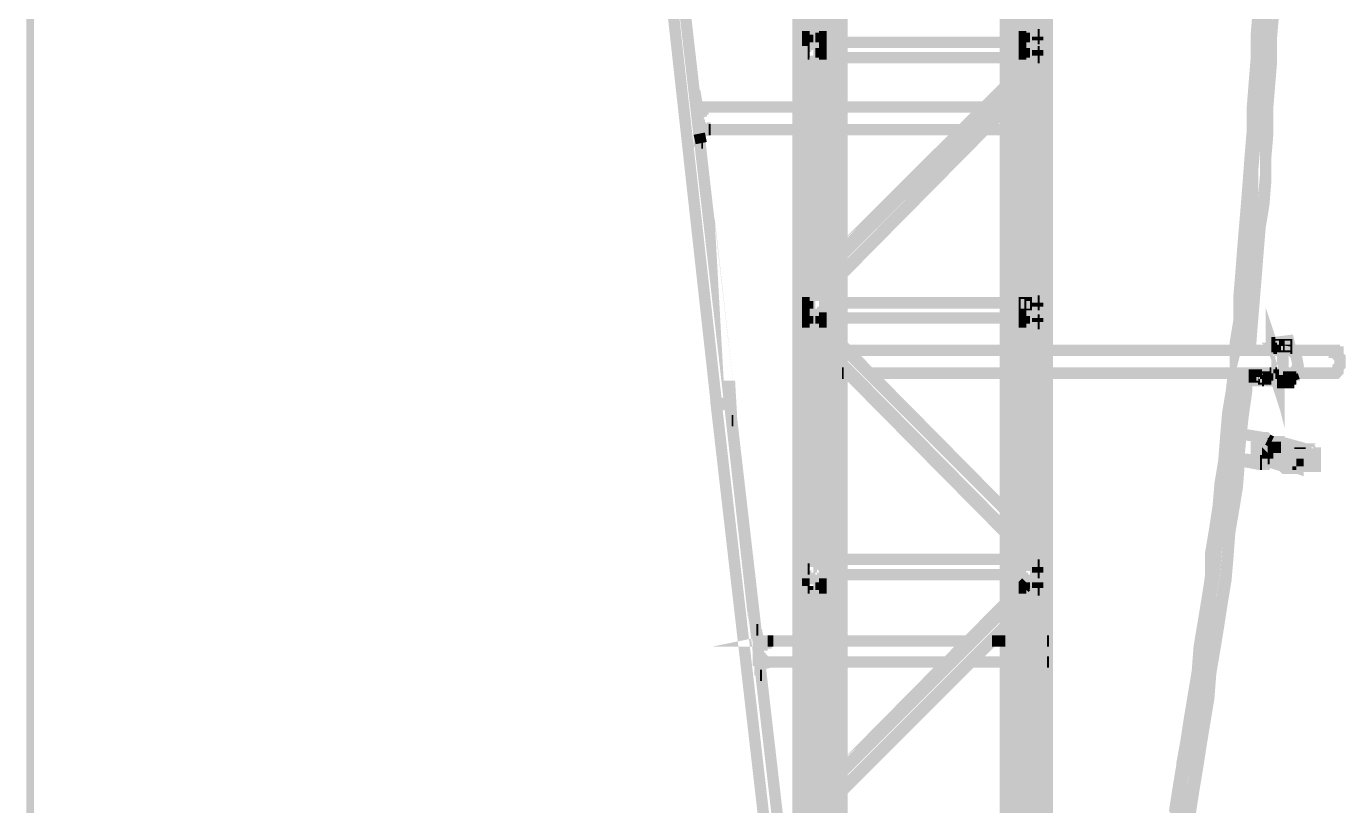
# Model space of a CAD drawing. Extents: x 0.1 to 11.6, y 0.3 to 16.2.
# Drawn here: x 3.455 to 4.612, y 9.924 to 10.607 of the extents above; entities that cross this region are included whole.
import ezdxf

# ---------------------------------------------------------------- set-up
doc = ezdxf.new("R2010")
doc.units = 0
doc.header["$MEASUREMENT"] = 0

msp = doc.modelspace()

# ---------------------------------------------------------------- linework, layer by layer
at = {"color": 0}
for points, const_width in [([(4.13167, 12.49), (4.13336, 12.49), (4.13336, 12.4883), (4.13336, 12.49), (4.13167, 12.49), (4.13167, 9.40831), (4.13336, 9.40831), (4.13336, 12.4883), (4.15332, 12.4717), (4.13336, 12.4883), (4.34668, 12.4883), (4.33003, 12.4717), (4.34668, 12.4883), (4.34831, 12.49), (4.34999, 12.49)], 0.01), ([(4.16, 12.465), (4.16, 12.4633), (4.16, 9.40831), (4.31999, 9.40831), (4.32167, 9.40831), (4.32335, 9.40831), (4.34668, 9.40831), (4.34831, 9.40831), (4.34999, 9.40831), (4.34999, 12.49), (4.34831, 12.49), (4.34668, 12.4883), (4.34668, 9.40831)], 0.01), ([(4.32335, 12.465), (4.32835, 12.47), (4.32335, 12.465), (4.31999, 12.465), (4.16, 12.465), (4.15831, 12.465), (4.15332, 12.47), (4.15831, 12.465), (4.15831, 9.40831), (4.13336, 9.40831)], 0.01), ([(4.31999, 9.40831), (4.31999, 12.4633), (4.16, 12.4633), (4.16, 9.41), (4.31999, 9.41), (4.31999, 12.4633), (4.31999, 12.465)], 0.01), ([(4.31999, 12.4633), (4.32167, 12.4633), (4.32167, 12.465), (4.32335, 12.465), (4.32335, 9.40831)], 0.01), ([(4.15001, 9.42333), (4.15001, 9.42503), (4.15001, 9.42665), (4.15001, 9.42833), (4.15001, 9.43001), (4.15001, 9.43164), (4.15001, 9.43332), (4.15001, 9.435), (4.15001, 12.445), (4.15001, 12.4467), (4.15001, 12.4483), (4.15001, 12.45), (4.15001, 12.4517), (4.15001, 12.4533), (4.15001, 12.455), (4.15001, 12.4567)], 0.01), ([(4.16, 12.4633), (4.16, 9.41)], 0.01), ([(4.16168, 12.4633), (4.16168, 9.41)], 0.01), ([(4.16835, 12.4633), (4.16835, 9.41)], 0.01), ([(4.16997, 12.4633), (4.16997, 9.41)], 0.01), ([(4.31999, 9.41), (4.31999, 12.4633)], 0.01), ([(4.31999, 9.41), (4.31999, 12.4633)], 0.01), ([(4.34169, 9.42333), (4.34169, 9.42503), (4.34169, 9.42665), (4.34169, 9.42833), (4.34169, 9.43001), (4.34169, 9.43164), (4.34169, 9.43332), (4.34169, 9.435), (4.34169, 12.445), (4.34169, 12.4467), (4.34169, 12.4483), (4.34169, 12.45), (4.34169, 12.4517), (4.34169, 12.4533), (4.34169, 12.455), (4.34169, 12.4567)], 0.01), ([(4.14165, 12.445), (4.14165, 9.435)], 0.01), ([(4.33165, 12.445), (4.33165, 9.435)], 0.01), ([(3.45833, 9.14833), (3.45833, 12.0917)], 0.006667), ([(4.51833, 10.3233), (4.51833, 10.3366), (4.52001, 10.3567), (4.52165, 10.3767), (4.52333, 10.3983), (4.52501, 10.4183), (4.52669, 10.4383), (4.52832, 10.46), (4.53, 10.48), (4.53, 10.5), (4.53168, 10.5217), (4.53331, 10.5417), (4.535, 10.5617), (4.53668, 10.5833), (4.53668, 10.6033), (4.53836, 10.625)], 0.01), ([(4.53836, 10.625), (4.53668, 10.6033), (4.53668, 10.5833), (4.535, 10.5617), (4.53331, 10.5417), (4.53168, 10.5217), (4.53, 10.5), (4.53, 10.48), (4.52832, 10.46), (4.52669, 10.4383), (4.52501, 10.4183), (4.52333, 10.3983), (4.52165, 10.3767), (4.52001, 10.3567), (4.51833, 10.3366), (4.51833, 10.3233), (4.51833, 10.335), (4.52165, 10.3567), (4.52333, 10.3767), (4.52501, 10.3983), (4.52669, 10.4183), (4.52832, 10.4383), (4.53, 10.46), (4.53, 10.48), (4.53168, 10.5), (4.53331, 10.5217), (4.535, 10.5417), (4.53668, 10.5617), (4.53668, 10.5833), (4.53836, 10.6033), (4.53999, 10.6233)], 0.01), ([(4.535, 10.62), (4.53331, 10.5983), (4.53331, 10.5783), (4.53168, 10.5583), (4.53, 10.5367), (4.53, 10.5167), (4.52832, 10.4967), (4.52669, 10.475), (4.52501, 10.4533), (4.52333, 10.4333), (4.52165, 10.4134), (4.52001, 10.3917), (4.51833, 10.3717), (4.51833, 10.35), (4.51497, 10.33), (4.51497, 10.3233), (4.51665, 10.33), (4.51833, 10.35), (4.52001, 10.3717), (4.52165, 10.3917), (4.52333, 10.4134), (4.52501, 10.435), (4.52669, 10.455), (4.52832, 10.475), (4.53, 10.4967), (4.53, 10.5167), (4.53168, 10.5367), (4.53168, 10.5583), (4.53331, 10.5783), (4.535, 10.5983), (4.53668, 10.62)], 0.01), ([(4.54833, 10.6233), (4.54665, 10.6033), (4.54665, 10.5833), (4.54497, 10.5617), (4.54335, 10.5417), (4.54335, 10.5217), (4.54167, 10.5), (4.54167, 10.4783), (4.53999, 10.4583), (4.53668, 10.4383), (4.535, 10.4167), (4.53331, 10.3967), (4.53168, 10.375), (4.53, 10.355), (4.52832, 10.335), (4.52832, 10.3233), (4.52832, 10.335), (4.53, 10.355), (4.53168, 10.375), (4.53331, 10.3967), (4.535, 10.4167), (4.53668, 10.4383), (4.53999, 10.4583), (4.54167, 10.4783), (4.54167, 10.5), (4.54335, 10.5217), (4.54335, 10.5417), (4.54497, 10.5617), (4.54665, 10.5833), (4.54665, 10.6033), (4.54833, 10.6233)], 0.01), ([(4.54833, 10.6183), (4.54665, 10.5983), (4.54665, 10.5767), (4.54497, 10.5566), (4.54335, 10.5367), (4.54335, 10.515), (4.54167, 10.4933), (4.54167, 10.4733), (4.53999, 10.4517), (4.53668, 10.4316), (4.535, 10.4117), (4.53331, 10.39), (4.53168, 10.37), (4.53, 10.35), (4.52832, 10.3283), (4.52832, 10.3233), (4.52832, 10.3283), (4.53, 10.35), (4.53168, 10.37), (4.53331, 10.39), (4.535, 10.4117), (4.53668, 10.4316), (4.53999, 10.4517), (4.54167, 10.4733), (4.54167, 10.4933), (4.54335, 10.5133), (4.54335, 10.5367), (4.54497, 10.5566), (4.54665, 10.5767), (4.54665, 10.5983), (4.54833, 10.6183)], 0.01), ([(4.14165, 10.6), (4.13997, 10.6), (4.13835, 10.6), (4.13835, 10.5983), (4.13835, 10.5817), (4.13835, 10.58), (4.13997, 10.58), (4.14165, 10.58)], 0.01), ([(4.14165, 10.5983), (4.13997, 10.5983), (4.13997, 10.5967), (4.13997, 10.595), (4.14165, 10.595)], 0.01), ([(4.13997, 10.5983), (4.14165, 10.5983)], 0.01), ([(4.14165, 10.5983), (4.13997, 10.5983)], 0.01), ([(4.13997, 10.5967), (4.14165, 10.5967)], 0.01), ([(4.15001, 10.58), (4.15169, 10.58), (4.15332, 10.58), (4.15332, 10.5817), (4.15332, 10.5983), (4.15332, 10.6), (4.15169, 10.6), (4.15001, 10.6)], 0.01), ([(4.15001, 10.595), (4.15169, 10.595), (4.15169, 10.5967), (4.15169, 10.5983), (4.15001, 10.5983)], 0.01), ([(4.15001, 10.5967), (4.15169, 10.5967), (4.15169, 10.5983), (4.15001, 10.5983)], 0.01), ([(4.31332, 10.5933), (4.16997, 10.5933)], 0.01), ([(4.33165, 10.58), (4.33003, 10.58), (4.32835, 10.58), (4.32835, 10.5817), (4.32835, 10.5983), (4.32835, 10.6), (4.33003, 10.6), (4.33165, 10.6)], 0.01), ([(4.33165, 10.5983), (4.33003, 10.5983), (4.33003, 10.5967), (4.33003, 10.595), (4.33165, 10.595)], 0.01), ([(4.33165, 10.5983), (4.33003, 10.5983), (4.33003, 10.5967), (4.33165, 10.5967)], 0.01), ([(4.34169, 10.58), (4.34332, 10.58), (4.34332, 10.5817), (4.345, 10.5817), (4.345, 10.5983), (4.34332, 10.5983), (4.34332, 10.6), (4.34169, 10.6)], 0.01), ([(4.34169, 10.6), (4.34332, 10.6)], 0.01), ([(4.34169, 10.595), (4.34169, 10.5967), (4.34169, 10.5983)], 0.01), ([(4.34169, 10.5983), (4.34332, 10.5983)], 0.01), ([(4.34169, 10.5967), (4.34332, 10.5967)], 0.01), ([(4.34169, 10.5967), (4.34332, 10.5967)], 0.01), ([(4.14165, 10.5866), (4.13997, 10.5866), (4.13997, 10.585), (4.13997, 10.5833), (4.13997, 10.5817), (4.14165, 10.5817)], 0.01), ([(4.13997, 10.585), (4.14165, 10.585)], 0.01), ([(4.14165, 10.585), (4.13997, 10.585)], 0.01), ([(4.15001, 10.5817), (4.15169, 10.5817), (4.15169, 10.5833), (4.15169, 10.585), (4.15169, 10.5866), (4.15001, 10.5866)], 0.01), ([(4.15169, 10.5833), (4.15001, 10.5833), (4.15169, 10.5833), (4.15169, 10.585), (4.15001, 10.585)], 0.01), ([(4.31332, 10.58), (4.16997, 10.58)], 0.01), ([(4.33165, 10.5866), (4.33003, 10.5866), (4.33003, 10.585), (4.33003, 10.5833), (4.33003, 10.5817), (4.33165, 10.5817)], 0.01), ([(4.33165, 10.585), (4.33003, 10.585), (4.33003, 10.5833), (4.33165, 10.5833), (4.33003, 10.5833)], 0.01), ([(4.34169, 10.5866), (4.34169, 10.585), (4.34169, 10.5833), (4.34169, 10.5817)], 0.01), ([(4.34169, 10.585), (4.34332, 10.585)], 0.01), ([(4.34169, 10.5833), (4.34332, 10.5833)], 0.01), ([(4.34169, 10.5833), (4.34332, 10.5833)], 0.01), ([(4.34169, 10.5833), (4.34332, 10.5833)], 0.01), ([(4.34169, 10.58), (4.34332, 10.58)], 0.01), ([(4.05664, 10.5367), (4.05501, 10.5367), (4.05333, 10.5367), (4.05165, 10.5367), (4.04497, 10.5367), (4.04335, 10.5367), (4.04167, 10.5467), (4.03999, 10.5467)], 0.01), ([(4.31332, 10.5533), (4.16997, 10.41)], 0.01), ([(4.31332, 10.55), (4.16997, 10.4067)], 0.01), ([(4.04167, 10.5367), (4.04335, 10.5367), (4.04335, 10.535), (4.04497, 10.535), (4.05165, 10.5367), (4.05333, 10.5367)], 0.01), ([(4.13167, 10.5367), (4.05165, 10.5367), (4.05003, 10.5367), (4.04833, 10.5367), (4.04833, 10.535), (4.04665, 10.535), (4.04665, 10.5333), (4.04497, 10.5333), (4.04497, 10.5317), (4.04497, 10.53), (4.04335, 10.5283), (4.04335, 10.5267), (4.04335, 10.525), (4.04497, 10.5233), (4.04497, 10.5217), (4.04665, 10.52), (4.04665, 10.5183), (4.04833, 10.5183), (4.05003, 10.5183), (4.05003, 10.5167), (4.05165, 10.5167)], 0.01), ([(4.05165, 10.5367), (4.05003, 10.5367), (4.04833, 10.5367), (4.04833, 10.535), (4.04665, 10.535), (4.04665, 10.5333), (4.04497, 10.5333), (4.04497, 10.5317), (4.04497, 10.53), (4.04335, 10.5283), (4.04335, 10.5267), (4.04335, 10.525), (4.04497, 10.5233), (4.04497, 10.5217), (4.04665, 10.52), (4.04665, 10.5183), (4.04833, 10.5183), (4.05003, 10.5183), (4.05003, 10.5167), (4.05165, 10.5167), (4.13167, 10.5167)], 0.01), ([(4.29335, 10.5367), (4.16997, 10.5367)], 0.01), ([(4.31332, 10.5367), (4.16997, 10.3917)], 0.01), ([(4.31332, 10.535), (4.16997, 10.39)], 0.01), ([(4.05333, 10.5167), (4.04665, 10.5167), (4.04497, 10.515), (4.04497, 10.5133), (4.04665, 10.515), (4.05333, 10.5167), (4.05501, 10.5167), (4.05664, 10.5167)], 0.01), ([(4.04665, 10.505), (4.04497, 10.5133)], 0.01), ([(4.05333, 10.5167), (4.05501, 10.5167)], 0.01), ([(4.16997, 10.5167), (4.27501, 10.5167)], 0.01), ([(4.29497, 10.5167), (4.31332, 10.5167)], 0.01), ([(4.04665, 10.505), (4.04833, 10.505)], 0.01), ([(4.14165, 10.3666), (4.13997, 10.3666), (4.13835, 10.3666), (4.13835, 10.365), (4.13835, 10.35), (4.13835, 10.3483), (4.13835, 10.3467), (4.13997, 10.3467), (4.14165, 10.3467)], 0.01), ([(4.13997, 10.3633), (4.13997, 10.365), (4.14165, 10.365), (4.13997, 10.365), (4.13997, 10.3633), (4.13997, 10.3617), (4.14165, 10.3617)], 0.01), ([(4.13997, 10.3633), (4.14165, 10.3633)], 0.01), ([(4.15001, 10.3617), (4.15169, 10.3617), (4.15169, 10.3633), (4.15169, 10.365), (4.15001, 10.365), (4.15169, 10.3633), (4.15001, 10.3633)], 0.01), ([(4.15001, 10.3467), (4.15169, 10.3467), (4.15332, 10.3467), (4.15332, 10.3483), (4.15332, 10.35), (4.15332, 10.365), (4.15332, 10.3666), (4.15169, 10.3666), (4.15001, 10.3666)], 0.01), ([(4.31332, 10.365), (4.16997, 10.365)], 0.01), ([(4.33165, 10.3467), (4.33003, 10.3467), (4.32835, 10.3483), (4.32835, 10.35), (4.32835, 10.365), (4.32835, 10.3666), (4.33003, 10.3666), (4.33165, 10.3666)], 0.01), ([(4.33165, 10.3633), (4.33003, 10.3633), (4.33165, 10.3633), (4.33165, 10.365), (4.33003, 10.365), (4.33003, 10.3633), (4.33003, 10.3617), (4.33165, 10.3617)], 0.01), ([(4.34169, 10.3467), (4.34332, 10.3467), (4.34332, 10.3483), (4.345, 10.3483), (4.345, 10.35), (4.345, 10.365), (4.34332, 10.3666), (4.34169, 10.3666)], 0.01), ([(4.34169, 10.3666), (4.34332, 10.3666)], 0.01), ([(4.34169, 10.365), (4.34332, 10.365)], 0.01), ([(4.34169, 10.3617), (4.34169, 10.3633), (4.34169, 10.365), (4.34169, 10.3633)], 0.01), ([(4.34169, 10.3633), (4.34332, 10.3633)], 0.01), ([(4.34169, 10.3633), (4.34332, 10.3633)], 0.01), ([(4.14165, 10.3517), (4.13997, 10.3517), (4.13997, 10.35), (4.13997, 10.3483), (4.14165, 10.3483)], 0.01), ([(4.13997, 10.35), (4.14165, 10.35)], 0.01), ([(4.13997, 10.35), (4.14165, 10.35)], 0.01), ([(4.14165, 10.35), (4.13997, 10.35)], 0.01), ([(4.15001, 10.3483), (4.15169, 10.3483), (4.15169, 10.35), (4.15169, 10.3517), (4.15001, 10.3517)], 0.01), ([(4.31332, 10.3517), (4.16997, 10.3517)], 0.01), ([(4.33165, 10.3517), (4.33003, 10.3517), (4.33003, 10.35), (4.33003, 10.3483), (4.33165, 10.3483)], 0.01), ([(4.34169, 10.3483), (4.34169, 10.35), (4.34169, 10.3517)], 0.01), ([(4.34169, 10.35), (4.34332, 10.35)], 0.01), ([(4.34169, 10.35), (4.34332, 10.35)], 0.01), ([(4.34169, 10.35), (4.34332, 10.35)], 0.01), ([(4.54833, 10.3233), (4.54833, 10.325), (4.54665, 10.33), (4.54665, 10.325), (4.54665, 10.3233), (4.54497, 10.3233)], 0.01), ([(4.34169, 10.3467), (4.34332, 10.3467)], 0.01), ([(4.16997, 10.3283), (4.31332, 10.1833), (4.16997, 10.3267)], 0.01), ([(4.55333, 10.3017), (4.55333, 10.2967), (4.55333, 10.295), (4.55165, 10.3017), (4.55165, 10.3033), (4.55333, 10.3033), (4.55333, 10.3017), (4.565, 10.3017), (4.56668, 10.3017), (4.56668, 10.3033), (4.56999, 10.31), (4.56836, 10.3184), (4.56332, 10.325), (4.56168, 10.3317), (4.54833, 10.33), (4.55003, 10.325), (4.56332, 10.325), (4.55003, 10.325), (4.55664, 10.3184), (4.55664, 10.31), (4.55333, 10.3033)], 0.01), ([(4.54665, 10.33), (4.54833, 10.33)], 0.01), ([(4.54665, 10.33), (4.54833, 10.33), (4.54833, 10.325), (4.54833, 10.3233), (4.55003, 10.3233), (4.55165, 10.3233), (4.55165, 10.3217), (4.55333, 10.3217), (4.55501, 10.32), (4.55501, 10.3184), (4.55501, 10.3167), (4.55501, 10.315), (4.55664, 10.315), (4.55664, 10.3133), (4.55664, 10.3117), (4.55501, 10.3117), (4.55501, 10.31), (4.55501, 10.3083), (4.55501, 10.3066), (4.55501, 10.305), (4.55333, 10.305), (4.55333, 10.3033), (4.56668, 10.3033), (4.59999, 10.3033), (4.60167, 10.3033), (4.60335, 10.3033), (4.60499, 10.305), (4.60499, 10.3066), (4.60499, 10.3083), (4.60667, 10.31), (4.60667, 10.3117), (4.60667, 10.3133), (4.60667, 10.315), (4.60667, 10.3167), (4.60499, 10.3184), (4.60499, 10.32), (4.60499, 10.3217), (4.60335, 10.3217), (4.60167, 10.3217), (4.60167, 10.3233), (4.59999, 10.3233), (4.56668, 10.3233)], 0.01), ([(4.54833, 10.33), (4.55003, 10.33)], 0.01), ([(4.54833, 10.325), (4.55003, 10.325)], 0.01), ([(4.55003, 10.325), (4.55165, 10.325)], 0.01), ([(4.56332, 10.325), (4.565, 10.325)], 0.01), ([(4.31332, 10.3233), (4.17503, 10.3233)], 0.01), ([(4.55165, 10.3233), (4.34999, 10.3233)], 0.01), ([(4.54497, 10.3017), (4.54497, 10.3033), (4.54665, 10.3033), (4.54833, 10.3017), (4.55003, 10.3017), (4.55003, 10.3), (4.55165, 10.295), (4.55165, 10.3017), (4.55003, 10.3017), (4.55003, 10.3033), (4.54833, 10.3033)], 0.01), ([(4.16997, 10.3117), (4.31332, 10.1667)], 0.01), ([(4.16997, 10.31), (4.31332, 10.1634), (4.16997, 10.3083), (4.31332, 10.1634)], 0.01), ([(4.16997, 10.3033), (4.17165, 10.3033)], 0.01), ([(4.19336, 10.3033), (4.31332, 10.3033)], 0.01), ([(4.34999, 10.3033), (4.55165, 10.3033)], 0.01), ([(4.45833, 9.90001), (4.46332, 9.91997), (4.46669, 9.94), (4.46832, 9.96164), (4.47168, 9.97999), (4.47499, 10.0017), (4.47999, 10.0217), (4.48167, 10.0417), (4.48503, 10.0633), (4.48833, 10.0833), (4.49001, 10.1033), (4.49333, 10.125), (4.49501, 10.145), (4.49832, 10.165), (4.50168, 10.1867), (4.50331, 10.2067), (4.50667, 10.2267), (4.50667, 10.2483), (4.50999, 10.2683), (4.51167, 10.2884), (4.51335, 10.3033), (4.51167, 10.2884), (4.50836, 10.2683), (4.50667, 10.2483), (4.50499, 10.2267), (4.50168, 10.2067), (4.5, 10.1867), (4.49669, 10.165), (4.49333, 10.145), (4.49333, 10.125), (4.49001, 10.1033), (4.48665, 10.0833), (4.48335, 10.0633), (4.48167, 10.0417), (4.47835, 10.0217), (4.47499, 10.0017), (4.47168, 9.97999), (4.46832, 9.96001), (4.465, 9.94), (4.46164, 9.91835)], 0.01), ([(4.46164, 9.89833), (4.46164, 9.90332), (4.46669, 9.92503), (4.46832, 9.94499), (4.47168, 9.965), (4.47667, 9.98665), (4.47999, 10.005), (4.48167, 10.0267), (4.48503, 10.0467), (4.48833, 10.0667), (4.49164, 10.0883), (4.49333, 10.1083), (4.49669, 10.1283), (4.49832, 10.15), (4.50168, 10.17), (4.50499, 10.19), (4.50667, 10.2116), (4.50836, 10.2317), (4.51167, 10.2517), (4.51335, 10.2733), (4.51665, 10.2933), (4.51665, 10.3033)], 0.01), ([(4.46164, 9.90332), (4.465, 9.92503), (4.46832, 9.94499), (4.47168, 9.965), (4.47499, 9.98665), (4.47835, 10.0067), (4.48167, 10.0267), (4.48335, 10.0483), (4.48665, 10.0667), (4.49001, 10.0883), (4.49333, 10.1083), (4.49501, 10.1283), (4.49832, 10.15), (4.5, 10.17), (4.50331, 10.19), (4.50667, 10.2116), (4.50667, 10.2317), (4.50999, 10.2517), (4.51167, 10.2733), (4.51497, 10.2933), (4.51497, 10.3033), (4.51497, 10.2933), (4.51167, 10.2733), (4.50999, 10.2517), (4.50667, 10.2317), (4.50667, 10.2116), (4.50331, 10.19), (4.5, 10.17), (4.49832, 10.15), (4.49501, 10.1283), (4.49333, 10.1083), (4.49001, 10.0883), (4.48665, 10.0667), (4.48335, 10.0483), (4.48167, 10.0267), (4.47835, 10.0067), (4.47499, 9.98665), (4.47168, 9.965), (4.46832, 9.94499), (4.465, 9.92503), (4.46164, 9.90332)], 0.01), ([(4.47168, 9.90332), (4.47499, 9.92333), (4.47835, 9.94336), (4.48167, 9.965), (4.48503, 9.98503), (4.48833, 10.005), (4.49164, 10.0267), (4.49333, 10.045), (4.49669, 10.065), (4.5, 10.0866), (4.50331, 10.1067), (4.50667, 10.1267), (4.50836, 10.1483), (4.50999, 10.17), (4.51335, 10.19), (4.51665, 10.2116), (4.51833, 10.2317), (4.52001, 10.2517), (4.52165, 10.2733), (4.52501, 10.2933), (4.52501, 10.3033), (4.52501, 10.2933), (4.52165, 10.2733), (4.52001, 10.2517), (4.51833, 10.2317), (4.51665, 10.21), (4.51335, 10.1883), (4.50999, 10.1683), (4.50836, 10.1483), (4.50667, 10.1267), (4.50331, 10.1067), (4.5, 10.0866), (4.49669, 10.065), (4.49333, 10.045), (4.49164, 10.025), (4.48833, 10.0033), (4.48503, 9.98335), (4.48167, 9.965), (4.47835, 9.94336), (4.47499, 9.92333), (4.47168, 9.90332)], 0.01), ([(4.53331, 10.3), (4.53331, 10.3017), (4.53168, 10.3017), (4.53168, 10.3)], 0.01), ([(4.53331, 10.3017), (4.535, 10.3017)], 0.01), ([(4.54497, 10.3033), (4.54497, 10.3017), (4.54665, 10.3017)], 0.01), ([(4.54497, 10.3033), (4.54665, 10.3033)], 0.01), ([(4.54665, 10.3017), (4.54833, 10.3017)], 0.01), ([(4.55003, 10.3033), (4.55165, 10.3033)], 0.01), ([(4.55165, 10.3017), (4.55333, 10.3017)], 0.01), ([(4.56668, 10.2967), (4.565, 10.3017)], 0.01), ([(4.52001, 10.25), (4.52165, 10.265), (4.52501, 10.2884), (4.52501, 10.2983), (4.52501, 10.2884), (4.52165, 10.2667), (4.52001, 10.25), (4.53999, 10.2467), (4.54167, 10.2467), (4.54335, 10.245), (4.54335, 10.2433), (4.54335, 10.2416), (4.54335, 10.24), (4.54335, 10.23), (4.54335, 10.2283), (4.54167, 10.2283), (4.54167, 10.2267), (4.53999, 10.2267), (4.53836, 10.2267), (4.53668, 10.2267), (4.51833, 10.2283), (4.53668, 10.2267), (4.53836, 10.2267), (4.53999, 10.2267), (4.54167, 10.2267), (4.54167, 10.2283), (4.54335, 10.2283), (4.54335, 10.23), (4.54335, 10.24), (4.54335, 10.2416), (4.54665, 10.2416), (4.54833, 10.2416), (4.55003, 10.2416), (4.55003, 10.24), (4.55165, 10.24), (4.55333, 10.24), (4.56836, 10.2367)], 0.01), ([(4.54167, 10.3), (4.53999, 10.3), (4.53836, 10.3)], 0.01), ([(4.53836, 10.2967), (4.53999, 10.2967)], 0.01), ([(4.53999, 10.3), (4.53999, 10.2983)], 0.01), ([(4.53999, 10.3), (4.54167, 10.3)], 0.01), ([(4.53999, 10.3), (4.54167, 10.3)], 0.01), ([(4.55165, 10.295), (4.55333, 10.295)], 0.01), ([(4.55333, 10.295), (4.565, 10.2967), (4.56668, 10.2967), (4.55333, 10.2967)], 0.01), ([(4.56168, 10.2983), (4.56168, 10.3), (4.56332, 10.3), (4.56332, 10.2983)], 0.01), ([(4.565, 10.295), (4.56668, 10.295)], 0.01), ([(4.13167, 9.85835), (4.11833, 9.85835), (4.11833, 9.84169), (4.11003, 9.84), (4.06, 10.275), (4.07167, 10.2767), (4.12001, 9.85835)], 0.01), ([(4.07335, 10.2617), (4.07497, 10.2617)], 0.01), ([(4.54665, 10.2433), (4.54335, 10.245)], 0.01), ([(4.54665, 10.2416), (4.54665, 10.2433), (4.54833, 10.2433), (4.55003, 10.2433), (4.55165, 10.2433), (4.55333, 10.2433), (4.55333, 10.24)], 0.01), ([(4.57167, 10.235), (4.57335, 10.2367), (4.57167, 10.2367), (4.57167, 10.2383), (4.55333, 10.2433)], 0.01), ([(4.53331, 10.2383), (4.53331, 10.2367), (4.53331, 10.235), (4.535, 10.235), (4.53668, 10.235), (4.53836, 10.235), (4.53836, 10.2367), (4.53836, 10.2383)], 0.01), ([(4.54335, 10.2416), (4.54497, 10.2416)], 0.01), ([(4.54335, 10.24), (4.54497, 10.24)], 0.01), ([(4.54335, 10.2383), (4.54497, 10.2383)], 0.01), ([(4.54665, 10.2383), (4.54497, 10.2383), (4.54497, 10.2367), (4.54335, 10.2367), (4.54335, 10.2283)], 0.01), ([(4.54335, 10.2383), (4.54497, 10.2383)], 0.01), ([(4.55501, 10.2383), (4.54833, 10.2383), (4.54665, 10.2383), (4.54497, 10.2383), (4.54335, 10.2383)], 0.01), ([(4.58501, 10.2317), (4.565, 10.2367), (4.56332, 10.2367), (4.56168, 10.2367), (4.56, 10.2367), (4.55832, 10.2367), (4.55664, 10.2367), (4.55501, 10.2367), (4.55333, 10.2367), (4.55165, 10.2367), (4.55003, 10.2383), (4.54833, 10.2383), (4.54833, 10.2367), (4.54665, 10.2367), (4.54497, 10.2367), (4.54335, 10.2367)], 0.01), ([(4.54833, 10.2383), (4.55003, 10.2383), (4.55165, 10.2383), (4.55333, 10.2383), (4.55501, 10.2383), (4.55664, 10.2383), (4.55832, 10.2367), (4.56, 10.2367), (4.56168, 10.2367), (4.56332, 10.2367), (4.565, 10.2367), (4.56668, 10.2367), (4.56836, 10.2367), (4.56999, 10.2367), (4.57167, 10.235), (4.57335, 10.235), (4.57497, 10.235), (4.57667, 10.235), (4.57835, 10.235), (4.58003, 10.235), (4.58003, 10.2333), (4.58165, 10.2333)], 0.01), ([(4.57167, 10.2383), (4.57167, 10.2367)], 0.01), ([(4.58165, 10.2217), (4.58333, 10.2217), (4.58501, 10.2217), (4.58501, 10.2317), (4.58501, 10.2333), (4.58333, 10.2333)], 0.01), ([(4.53, 10.2267), (4.54335, 10.225), (4.54497, 10.225), (4.54665, 10.225), (4.55664, 10.2217), (4.55832, 10.22), (4.56, 10.22), (4.56168, 10.22), (4.56332, 10.22), (4.565, 10.22), (4.56668, 10.22), (4.56836, 10.22), (4.56999, 10.22), (4.56999, 10.2217), (4.56999, 10.225)], 0.01), ([(4.53668, 10.2267), (4.53836, 10.2267)], 0.01), ([(4.53668, 10.2233), (4.53836, 10.2233)], 0.01), ([(4.55165, 10.2267), (4.56999, 10.2233), (4.56999, 10.22), (4.55165, 10.2267), (4.55003, 10.2267), (4.54833, 10.2267), (4.54665, 10.2267), (4.54497, 10.2267), (4.54167, 10.2267)], 0.01), ([(4.54335, 10.23), (4.54497, 10.23)], 0.01), ([(4.54497, 10.2283), (4.54335, 10.2283)], 0.01), ([(4.54497, 10.2267), (4.54497, 10.2283), (4.54665, 10.2283), (4.54833, 10.2283), (4.55003, 10.2283), (4.55165, 10.2283), (4.55165, 10.2267)], 0.01), ([(4.55501, 10.2267), (4.55664, 10.2267), (4.55832, 10.2267), (4.56, 10.2267), (4.56168, 10.2267), (4.56332, 10.2267), (4.565, 10.2267), (4.56668, 10.2267), (4.56836, 10.2267), (4.56836, 10.225), (4.56999, 10.225), (4.57167, 10.225), (4.57335, 10.225), (4.57497, 10.225), (4.57667, 10.225), (4.57835, 10.225), (4.57835, 10.2233), (4.58003, 10.2233), (4.58165, 10.2233), (4.58165, 10.2217), (4.58003, 10.2217), (4.57835, 10.2217), (4.57667, 10.2217), (4.57497, 10.2217), (4.57335, 10.2217), (4.57167, 10.2217), (4.56999, 10.2217), (4.56999, 10.2233)], 0.01), ([(4.55501, 10.2267), (4.55664, 10.2267), (4.55832, 10.2267), (4.56, 10.2267), (4.56168, 10.2267), (4.56332, 10.2267), (4.565, 10.2267), (4.56668, 10.2267), (4.56836, 10.2267), (4.56999, 10.2267), (4.57167, 10.2267), (4.57335, 10.2267), (4.57497, 10.225), (4.57667, 10.225), (4.57835, 10.225), (4.58003, 10.225), (4.58165, 10.2233), (4.58333, 10.2233), (4.58501, 10.2233), (4.58501, 10.2217)], 0.01), ([(4.57497, 10.2217), (4.57667, 10.2217), (4.57835, 10.2217), (4.58003, 10.2217), (4.58165, 10.2217), (4.58333, 10.2217), (4.58333, 10.2233), (4.58165, 10.2233), (4.58003, 10.2233), (4.58003, 10.225), (4.57835, 10.225), (4.57667, 10.225), (4.57497, 10.225), (4.57335, 10.225), (4.57167, 10.225), (4.56999, 10.225), (4.56999, 10.2267), (4.56836, 10.2267), (4.56668, 10.2267), (4.565, 10.2267), (4.56332, 10.2267), (4.56168, 10.2267), (4.56, 10.2267), (4.55832, 10.2267), (4.55664, 10.2267), (4.55832, 10.2267), (4.56, 10.2267), (4.56168, 10.2267), (4.56332, 10.2267), (4.565, 10.2267), (4.56668, 10.2267), (4.56836, 10.2267), (4.56836, 10.225), (4.56999, 10.225), (4.57167, 10.225), (4.57335, 10.225), (4.57497, 10.225), (4.57667, 10.225), (4.57835, 10.225), (4.57835, 10.2233), (4.58003, 10.2233), (4.58165, 10.2233), (4.58165, 10.2217), (4.58003, 10.2217), (4.57835, 10.2217), (4.57667, 10.2217), (4.57497, 10.2217), (4.57335, 10.2217), (4.57167, 10.2217), (4.56999, 10.2217), (4.57167, 10.2217), (4.57335, 10.2217), (4.57497, 10.2217), (4.57667, 10.2217), (4.57835, 10.2217), (4.58003, 10.2217), (4.58003, 10.2233), (4.57835, 10.2233), (4.57667, 10.2233), (4.57667, 10.225), (4.57497, 10.225), (4.57335, 10.225), (4.57167, 10.225), (4.56999, 10.225), (4.56836, 10.225), (4.56836, 10.2267), (4.56668, 10.2267), (4.565, 10.2267), (4.56332, 10.2267), (4.56168, 10.2267), (4.56, 10.2267), (4.55832, 10.2267), (4.55664, 10.2267)], 0.01), ([(4.56999, 10.2217), (4.56999, 10.2233), (4.56836, 10.2233)], 0.01), ([(4.31332, 10.14), (4.16997, 10.14)], 0.01), ([(4.14165, 10.1133), (4.13997, 10.1133), (4.13997, 10.115), (4.13835, 10.115), (4.13835, 10.1317), (4.13835, 10.1334), (4.13997, 10.135), (4.14165, 10.135)], 0.01), ([(4.14165, 10.1334), (4.13997, 10.1334), (4.13997, 10.1317), (4.13997, 10.1283), (4.14165, 10.1283), (4.13997, 10.1283)], 0.01), ([(4.13997, 10.1317), (4.14165, 10.1317)], 0.01), ([(4.14165, 10.1317), (4.13997, 10.1317)], 0.01), ([(4.15001, 10.1133), (4.15169, 10.1133), (4.15169, 10.115), (4.15332, 10.115), (4.15332, 10.1317), (4.15332, 10.1334), (4.15169, 10.135), (4.15001, 10.135)], 0.01), ([(4.15001, 10.1334), (4.15169, 10.1334), (4.15169, 10.1317), (4.15169, 10.1283), (4.15001, 10.1283), (4.15169, 10.1283), (4.15169, 10.13), (4.15169, 10.1317), (4.15001, 10.1317)], 0.01), ([(4.33165, 10.135), (4.33003, 10.135), (4.33003, 10.1334), (4.32835, 10.1334), (4.32835, 10.1317), (4.32835, 10.115), (4.33003, 10.115), (4.33003, 10.1133), (4.33165, 10.1133)], 0.01), ([(4.33165, 10.1334), (4.33003, 10.1334), (4.33003, 10.1317), (4.33003, 10.1283), (4.33165, 10.1283), (4.33003, 10.1283), (4.33003, 10.13), (4.33003, 10.1317), (4.33165, 10.1317)], 0.01), ([(4.34169, 10.1133), (4.34169, 10.115), (4.34332, 10.115), (4.345, 10.115), (4.345, 10.1317), (4.345, 10.1334), (4.34332, 10.1334), (4.34332, 10.135), (4.34169, 10.135)], 0.01), ([(4.34169, 10.135), (4.34332, 10.135)], 0.01), ([(4.34169, 10.1334), (4.34169, 10.1317), (4.34169, 10.1283)], 0.01), ([(4.34169, 10.1317), (4.34332, 10.1317)], 0.01), ([(4.34169, 10.1283), (4.34332, 10.1283)], 0.01), ([(4.34169, 10.1283), (4.34332, 10.1283)], 0.01), ([(4.34169, 10.1283), (4.34332, 10.1283)], 0.01), ([(4.14165, 10.12), (4.13997, 10.12), (4.13997, 10.1183), (4.13997, 10.115), (4.14165, 10.115)], 0.01), ([(4.14165, 10.1183), (4.13997, 10.1183), (4.13997, 10.1166)], 0.01), ([(4.15001, 10.12), (4.15169, 10.12), (4.15169, 10.1183), (4.15169, 10.115), (4.15001, 10.115)], 0.01), ([(4.15001, 10.115), (4.15169, 10.115), (4.15169, 10.1166), (4.15169, 10.1183), (4.15001, 10.1183)], 0.01), ([(4.31332, 10.1267), (4.16997, 10.1267)], 0.01), ([(4.33165, 10.12), (4.33003, 10.1183), (4.33003, 10.115), (4.33165, 10.115)], 0.01), ([(4.33003, 10.1166), (4.33165, 10.1183), (4.33003, 10.1166), (4.33003, 10.115), (4.33165, 10.115)], 0.01), ([(4.33165, 10.1166), (4.33003, 10.115)], 0.01), ([(4.34169, 10.115), (4.34169, 10.1183), (4.34169, 10.12)], 0.01), ([(4.34169, 10.1183), (4.34169, 10.1166), (4.34169, 10.115)], 0.01), ([(4.13997, 10.115), (4.14165, 10.115)], 0.01), ([(4.34169, 10.115), (4.34332, 10.115)], 0.01), ([(4.34169, 10.115), (4.34332, 10.115)], 0.01), ([(4.34169, 10.1133), (4.34332, 10.1133)], 0.01), ([(4.31332, 10.1), (4.16997, 9.95503)], 0.01), ([(4.31332, 10.0967), (4.16997, 9.95335)], 0.01), ([(4.31332, 10.0817), (4.16997, 9.93832)], 0.01), ([(4.095, 10.0684), (4.09668, 10.0684), (4.09668, 10.0667), (4.10499, 10.0684), (4.09668, 10.0684), (4.095, 10.0783)], 0.01), ([(4.095, 10.0783), (4.09668, 10.0783)], 0.01), ([(4.31332, 10.08), (4.16997, 9.93668)], 0.01), ([(4.13167, 10.0684), (4.10667, 10.0684), (4.10499, 10.0684), (4.10335, 10.0684), (4.10335, 10.0667), (4.10167, 10.0667), (4.09999, 10.0667), (4.09999, 10.065), (4.09831, 10.065), (4.09668, 10.065), (4.09668, 10.0633), (4.09668, 10.0617), (4.09668, 10.06), (4.09668, 10.0583), (4.09668, 10.0566), (4.09668, 10.055), (4.09668, 10.0533), (4.09831, 10.0533), (4.09831, 10.0517), (4.09999, 10.0517), (4.10167, 10.0517), (4.10335, 10.05), (4.10499, 10.05), (4.10667, 10.05), (4.09831, 10.05), (4.09831, 10.0483), (4.09668, 10.0483), (4.09668, 10.0467)], 0.01), ([(4.10667, 10.05), (4.10499, 10.05), (4.10335, 10.05), (4.10167, 10.0517), (4.09999, 10.0517), (4.09831, 10.0517), (4.09831, 10.0533), (4.09668, 10.0533), (4.09668, 10.055), (4.09668, 10.0566), (4.09668, 10.0583), (4.09668, 10.06), (4.09668, 10.0617), (4.09668, 10.0633), (4.09668, 10.065), (4.09831, 10.065), (4.09999, 10.065), (4.09999, 10.0667), (4.10167, 10.0667), (4.10335, 10.0667), (4.10335, 10.0684), (4.10499, 10.0684), (4.10667, 10.0684)], 0.01), ([(4.11003, 10.0684), (4.10835, 10.0684), (4.10667, 10.0684), (4.10499, 10.0684), (4.10667, 10.0684), (4.10835, 10.0684)], 0.01), ([(4.28168, 10.0684), (4.16997, 10.0684)], 0.01), ([(4.31332, 10.0684), (4.30165, 10.0684)], 0.01), ([(4.34999, 10.0684), (4.35167, 10.0684)], 0.01), ([(4.34999, 10.05), (4.34999, 10.0517), (4.34999, 10.0533), (4.34999, 10.055), (4.34999, 10.0566), (4.34999, 10.0583), (4.34999, 10.06), (4.34999, 10.0617), (4.34999, 10.0633), (4.34999, 10.065), (4.34999, 10.0667), (4.34999, 10.0684)], 0.01), ([(4.09831, 10.0384), (4.09831, 10.0467), (4.09831, 10.0483), (4.09999, 10.0483), (4.10667, 10.05), (4.10835, 10.05)], 0.01), ([(4.11003, 10.05), (4.10835, 10.05), (4.10667, 10.05), (4.13167, 10.05)], 0.01), ([(4.16997, 10.05), (4.26167, 10.05)], 0.01), ([(4.28168, 10.05), (4.31332, 10.05)], 0.01), ([(4.34999, 10.05), (4.35167, 10.05)], 0.01), ([(4.09831, 10.0384), (4.09999, 10.0384)], 0.01)]:
    msp.add_lwpolyline(points, dxfattribs=dict(at, const_width=const_width))
at = {"color": 0, "const_width": 0.01}
for points in [[(4.31332, 12.4633), (4.31332, 9.41), (4.31332, 12.4633)], [(4.06, 10.2767), (4.07167, 10.2767), (4.01497, 10.7733), (4.00499, 10.7733), (4.06, 10.2767)], [(4.14165, 10.5833), (4.13997, 10.5833), (4.14165, 10.5833)], [(4.16997, 10.4117), (4.31332, 10.555), (4.16997, 10.4117)], [(4.06999, 10.2917), (4.07167, 10.2917), (4.07335, 10.2617), (4.06999, 10.2917)], [(4.15001, 10.35), (4.15169, 10.35), (4.15001, 10.35)], [(4.33165, 10.35), (4.33003, 10.35), (4.33165, 10.35)], [(4.55165, 10.3267), (4.55165, 10.3283), (4.55165, 10.3267), (4.55333, 10.3267), (4.55165, 10.3267)], [(4.55165, 10.3283), (4.55333, 10.3283), (4.55333, 10.3267), (4.55165, 10.3267), (4.55165, 10.3283)], [(4.55832, 10.3267), (4.55832, 10.3283), (4.55832, 10.3267)], [(4.55832, 10.3283), (4.56, 10.3283), (4.56, 10.3267), (4.55832, 10.3267), (4.55832, 10.3283)], [(4.55003, 10.3017), (4.54833, 10.3), (4.54665, 10.3), (4.54497, 10.3), (4.54497, 10.2983), (4.54335, 10.2983), (4.54335, 10.2967), (4.54167, 10.2967), (4.53999, 10.2967), (4.53836, 10.2967), (4.53668, 10.2967), (4.535, 10.2967), (4.53331, 10.2983), (4.53168, 10.2983), (4.53, 10.3), (4.52832, 10.3017), (4.52832, 10.3033), (4.52832, 10.3017), (4.53, 10.3), (4.53, 10.2983), (4.53168, 10.2983), (4.53331, 10.2983), (4.53331, 10.2967), (4.535, 10.2967), (4.53668, 10.2967), (4.53836, 10.2967), (4.53999, 10.2967), (4.54167, 10.2967), (4.54335, 10.2967), (4.54335, 10.2983), (4.54497, 10.2983), (4.54665, 10.3), (4.54833, 10.3), (4.55003, 10.3017)], [(4.53168, 10.3), (4.53331, 10.3), (4.53331, 10.3017), (4.53168, 10.3017), (4.53168, 10.3)], [(4.55003, 10.3017), (4.55003, 10.3), (4.54833, 10.3), (4.54665, 10.3), (4.54497, 10.2983), (4.54335, 10.2967), (4.54167, 10.2967), (4.53999, 10.2967), (4.53836, 10.2967), (4.53999, 10.2967), (4.54167, 10.2967), (4.54335, 10.2967), (4.54335, 10.2983), (4.54497, 10.2983), (4.54665, 10.3), (4.54833, 10.3), (4.55003, 10.3), (4.55003, 10.3017)], [(4.52501, 10.2983), (4.53836, 10.2967), (4.52501, 10.2983)], [(4.53836, 10.3), (4.53999, 10.3), (4.53999, 10.2983), (4.54167, 10.2983), (4.54167, 10.3), (4.53999, 10.3), (4.53836, 10.3)], [(4.565, 10.295), (4.55165, 10.295), (4.56332, 10.295), (4.565, 10.295)], [(4.55501, 10.2983), (4.55501, 10.3), (4.55501, 10.2983)], [(4.55501, 10.3), (4.55501, 10.2983), (4.55501, 10.3)], [(4.56168, 10.3), (4.56332, 10.3), (4.56332, 10.2983), (4.56168, 10.2983), (4.56168, 10.3)], [(4.53668, 10.235), (4.53836, 10.235), (4.53836, 10.2367), (4.53836, 10.2383), (4.53668, 10.2383), (4.535, 10.2383), (4.53331, 10.2383), (4.53331, 10.2367), (4.53331, 10.235), (4.535, 10.235), (4.53668, 10.235)], [(4.53836, 10.235), (4.53668, 10.235), (4.535, 10.235), (4.53331, 10.235), (4.53331, 10.2367), (4.53331, 10.2383), (4.535, 10.2383), (4.53668, 10.2383), (4.53836, 10.2383), (4.53836, 10.2367), (4.53836, 10.235)], [(4.54335, 10.2383), (4.54335, 10.2283), (4.54335, 10.2383)], [(4.51833, 10.2267), (4.51833, 10.225), (4.51665, 10.2033), (4.51335, 10.1833), (4.50999, 10.1634), (4.50836, 10.1417), (4.50667, 10.1217), (4.50331, 10.1017), (4.5, 10.08), (4.49669, 10.06), (4.49333, 10.04), (4.49164, 10.0183), (4.48833, 9.99832), (4.48503, 9.97835), (4.48167, 9.95665), (4.47835, 9.93832), (4.47499, 9.91667), (4.47168, 9.89833), (4.47499, 9.91499), (4.47835, 9.93668), (4.48167, 9.95665), (4.48503, 9.97835), (4.48833, 9.99832), (4.49164, 10.0183), (4.49333, 10.04), (4.49669, 10.06), (4.5, 10.08), (4.50331, 10.1017), (4.50667, 10.1217), (4.50836, 10.1417), (4.50999, 10.1634), (4.51335, 10.1833), (4.51665, 10.2033), (4.51833, 10.225), (4.51833, 10.2267)], [(4.51833, 10.2267), (4.53668, 10.2233), (4.53836, 10.2233), (4.53999, 10.2233), (4.53999, 10.225), (4.54167, 10.225), (4.53999, 10.225), (4.53836, 10.2233), (4.53668, 10.2233), (4.51833, 10.2267)], [(4.56168, 10.2217), (4.56332, 10.2217), (4.565, 10.2217), (4.565, 10.22), (4.56332, 10.22), (4.56168, 10.2217)], [(4.16997, 9.95665), (4.31332, 10.1017), (4.16997, 9.95665)]]:
    msp.add_lwpolyline(points, close=True, dxfattribs=at)

doc.saveas('drawing.dxf')
